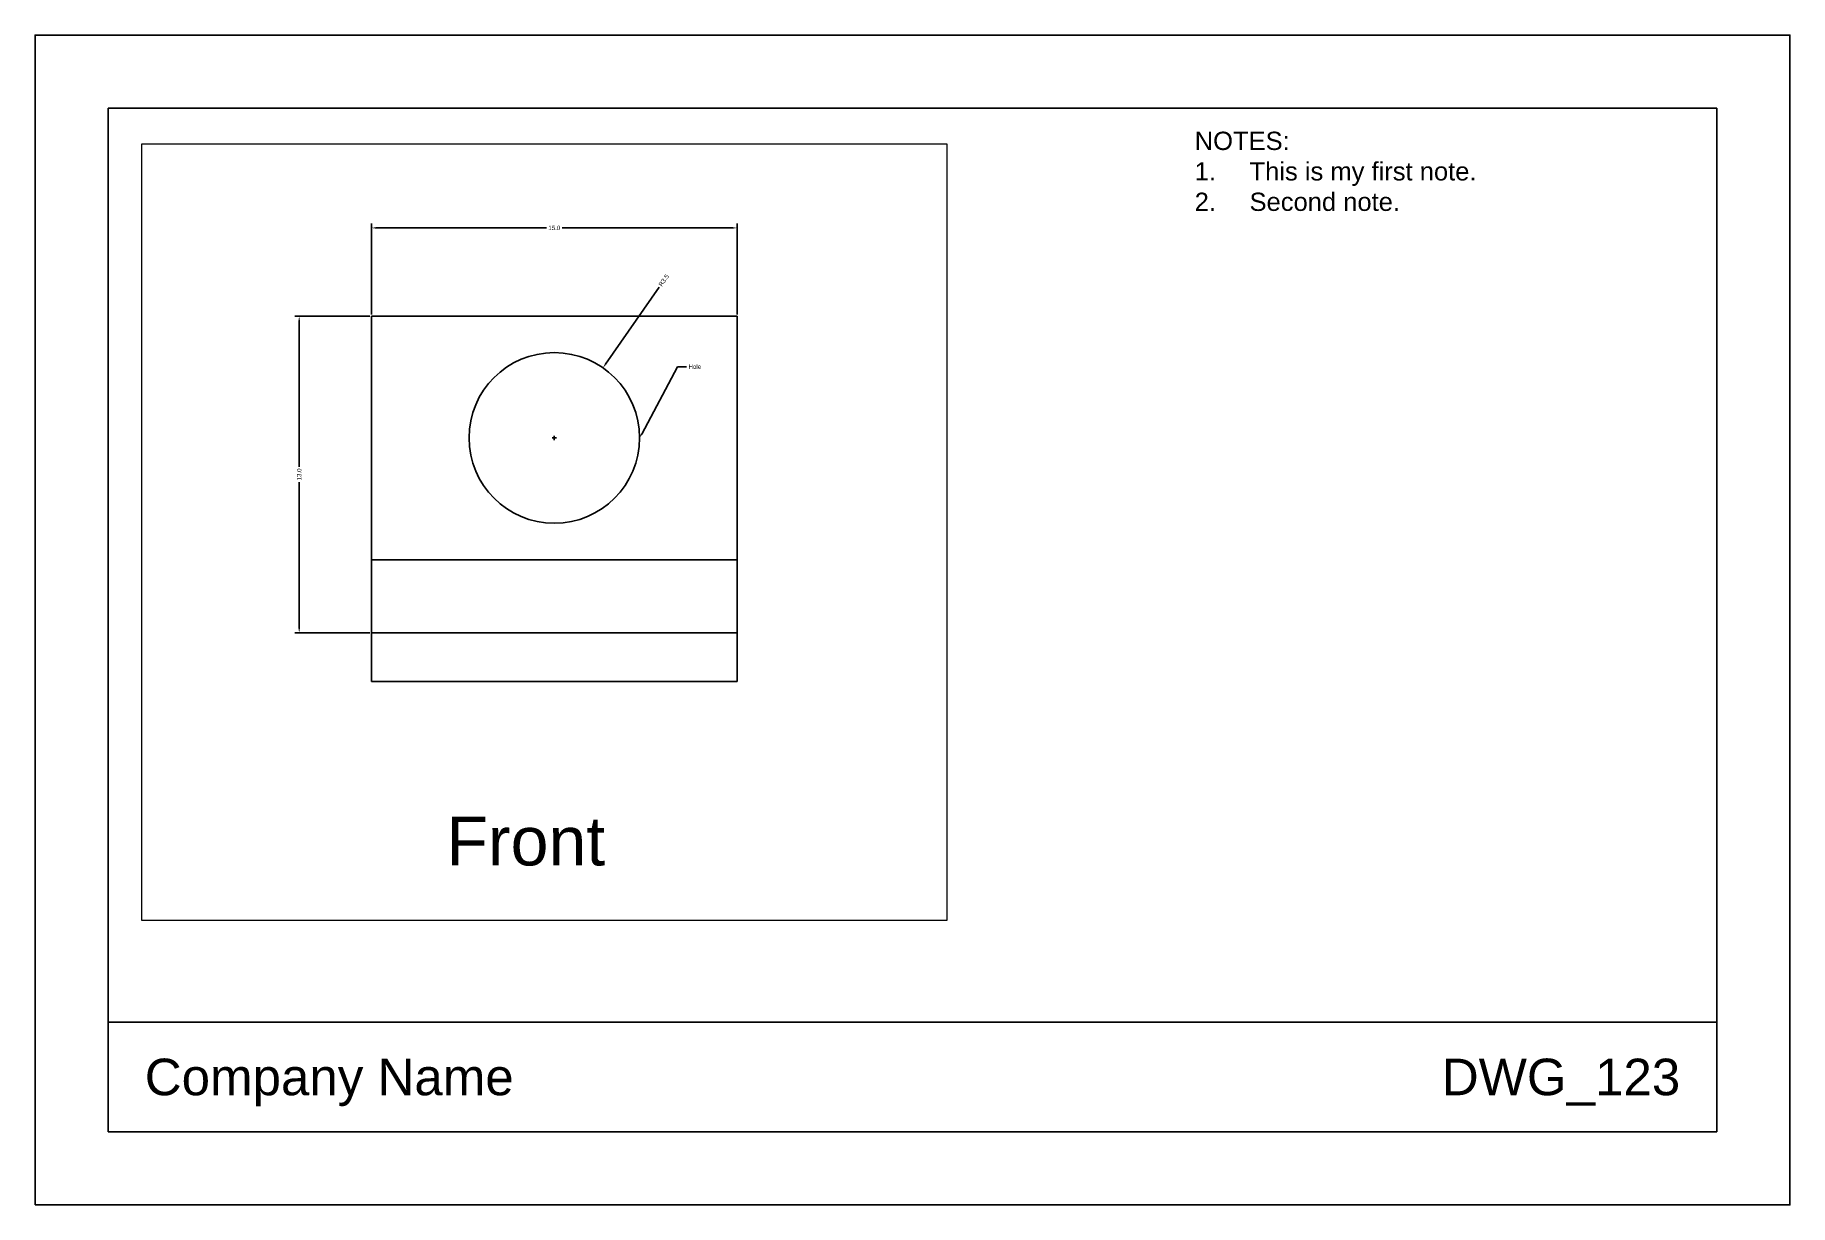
# Paper-space layout 'Front View' of a CAD drawing. Header units: inches. Extents: x 0 to 36, y 0 to 24.
# The model-space entities are those that its viewports show. They can reach past a viewport. Long polylines and large blocks are cut down to what shows.
import ezdxf
from ezdxf import colors
from ezdxf.entities.mleader import LeaderData, LeaderLine
from ezdxf.enums import TextEntityAlignment as Align
from ezdxf.math import Vec2, Vec3

# ---------------------------------------------------------------- set-up
doc = ezdxf.new("R2010")
doc.units = ezdxf.units.IN
doc.header["$MEASUREMENT"] = 0
for name, color, linetype in [('Dimensions', 1, 'Continuous'), ('Model-Front', 7, 'Continuous'), ('Text', 6, 'Continuous'), ('Title Block', 30, 'Continuous')]:
    doc.layers.add(name, color=color, linetype=linetype)
doc.layers.add('Viewport', color=5, linetype='Continuous', plot=False)
doc.styles.get("Standard").update_dxf_attribs({"font": 'arial.ttf'})
doc.dimstyles.new('TRAINING1', dxfattribs={"dimscale": 0, "dimtxt": 0.18, "dimasz": 0.18, "dimexe": 0.18, "dimexo": 0.0625, "dimgap": 0.09, "dimtad": 0, "dimdec": 1, "dimzin": 0, "dimdsep": 46, "dimtxsty": 'Standard', "dimcen": 0.09, "dimclrd": 256, "dimclre": 256, "dimclrt": 256, "dimazin": 0, "dimtfac": 1, "dimtdec": 1, "dimtofl": 0, "dimtmove": 0, "dimatfit": 3, "dimldrblk": 'DOT', "dimfxl": 1, "dimtfillclr": 2, "dimtolj": 1, "dimtzin": 0, "dimlwd": -1, "dimlwe": -1, "dimarcsym": 0})

# ---------------------------------------------------------------- blocks, each defined once
blk = doc.blocks.new('D-Size Layout Titleblock')
for p, q in [((34.5, 22.5), (1.5, 22.5)), ((1.5, 22.5), (1.5, 1.5)), ((34.5, 1.5), (34.5, 22.5)), ((1.5, 3.75), (34.5, 3.75)), ((1.5, 1.5), (34.5, 1.5))]:
    blk.add_line(p, q)
blk.add_lwpolyline([(0, 0), (36, 0), (36, 24), (0, 24)], close=True)
blk.add_text('Company Name', height=0.75).set_placement((2.25, 2.25))
at = {"insert": (23.789, 22.018), "char_height": 0.375, "attachment_point": 1}
blk.add_mtext_dynamic_manual_height_columns('NOTES:\\P\\pxi-3,l3,t3;1.^IThis is my first note.\\P2.^ISecond note.', width=10.23054, gutter_width=1, heights=[0], dxfattribs=at)
blk.add_attdef('DWGNUM', text='', height=0.75).set_placement((33.75, 2.25), align=Align.RIGHT)
blk = doc.blocks.new('*D3')
at = {"layer": 'Defpoints', "color": 0, "transparency": 16777216}
for p in [(31.725, 28.542), (34.693, 28.542), (34.693, 15.542)]:
    blk.add_point(p, dxfattribs=at)
at = {"layer": 'Dimensions', "transparency": 16777216}
for p, q in [((34.63, 28.542), (31.545, 28.542)), ((31.725, 28.362), (31.725, 22.357)), ((31.725, 15.722), (31.725, 21.727)), ((34.63, 15.542), (31.545, 15.542))]:
    blk.add_line(p, q, dxfattribs=at)
for points in [[(31.695, 28.362), (31.755, 28.362), (31.725, 28.542)], [(31.695, 15.722), (31.755, 15.722), (31.725, 15.542)]]:
    blk.add_solid(points, dxfattribs=at)
at = {"layer": 'Dimensions', "transparency": 16777216, "insert": (31.725, 22.042), "char_height": 0.18, "attachment_point": 5, "rotation": 90}
blk.add_mtext('\\A1;13.0', dxfattribs=at)
blk = doc.blocks.new('_Dot')
at = {"color": 0, "linetype": 'ByBlock', "lineweight": -2}
blk.add_line((-0.5, 0), (-1, 0), dxfattribs=at)
at = {"color": 0, "linetype": 'ByBlock', "const_width": 0.5}
blk.add_lwpolyline([(-0.25, 0, 1), (0.25, 0, 1)], format="xyb", close=True, dxfattribs=at)
blk = doc.blocks.new('*D4')
at = {"layer": 'Defpoints', "color": 0, "transparency": 16777216}
for p in [(49.693, 32.158), (34.693, 28.542), (49.693, 28.542)]:
    blk.add_point(p, dxfattribs=at)
at = {"layer": 'Dimensions', "transparency": 16777216}
for p, q in [((34.693, 28.604), (34.693, 32.338)), ((34.873, 32.158), (41.878, 32.158)), ((49.513, 32.158), (42.508, 32.158)), ((49.693, 28.604), (49.693, 32.338))]:
    blk.add_line(p, q, dxfattribs=at)
for points in [[(34.873, 32.188), (34.873, 32.128), (34.693, 32.158)], [(49.513, 32.188), (49.513, 32.128), (49.693, 32.158)]]:
    blk.add_solid(points, dxfattribs=at)
at = {"layer": 'Dimensions', "transparency": 16777216, "insert": (42.193, 32.158), "char_height": 0.18, "attachment_point": 5}
blk.add_mtext('\\A1;15.0', dxfattribs=at)
blk = doc.blocks.new('*D5')
at = {"layer": 'Defpoints', "color": 0, "transparency": 16777216}
for p in [(44.19, 26.416), (42.193, 23.542)]:
    blk.add_point(p, dxfattribs=at)
at = {"layer": 'Dimensions', "transparency": 16777216}
for p, q in [((46.489, 29.725), (44.292, 26.564)), ((42.103, 23.542), (42.283, 23.542)), ((42.193, 23.452), (42.193, 23.632))]:
    blk.add_line(p, q, dxfattribs=at)
blk.add_solid([(44.268, 26.581), (44.317, 26.546), (44.19, 26.416)], dxfattribs=at)
at = {"layer": 'Dimensions', "transparency": 16777216, "insert": (46.684, 30.005), "char_height": 0.18, "attachment_point": 5, "rotation": 55.20683}
blk.add_mtext('\\A1;R3.5', dxfattribs=at)

msp = doc.modelspace()

# ---------------------------------------------------------------- linework, layer by layer
at = {"layer": 'Model-Front'}
for p, q in [((34.693, 28.542), (49.693, 28.542)), ((34.693, 15.542), (34.693, 28.542)), ((49.693, 28.542), (49.693, 15.542)), ((34.693, 18.542), (49.693, 18.542)), ((34.693, 15.542), (49.693, 15.542)), ((34.693, 13.542), (34.693, 15.542)), ((49.693, 15.542), (49.693, 13.542)), ((49.693, 13.542), (34.693, 13.542))]:
    msp.add_line(p, q, dxfattribs=at)
msp.add_circle((42.193, 23.542), 3.5, dxfattribs=at)

# ---------------------------------------------------------------- texts
at = {"layer": 'Text'}
msp.add_text('Front', height=2, dxfattribs=at).set_placement((37.762, 5.999))

# ---------------------------------------------------------------- dimensions: what is measured, and where the dimension line sits
at = {"layer": 'Dimensions'}
dim = msp.add_linear_dim(base=(49.693, 32.158), p1=(34.693, 28.542), p2=(49.693, 28.542), dimstyle='TRAINING1', override={"dimscale": 0}, dxfattribs=at)
dim.commit()
dim.dimension.update_dxf_attribs({"geometry": '*D4', "text_midpoint": (42.193, 32.158), "dimtype": 160})
dim = msp.add_radius_dim(center=(42.193, 23.542), mpoint=(44.19, 26.416), dimstyle='TRAINING1', override={"dimscale": 0}, dxfattribs=at)
dim.commit()
dim.dimension.update_dxf_attribs({"geometry": '*D5', "text_midpoint": (46.684, 30.005), "dimtype": 164})
dim = msp.add_linear_dim(base=(31.725, 28.542), p1=(34.693, 15.542), p2=(34.693, 28.542), angle=90, dimstyle='TRAINING1', override={"dimscale": 0}, dxfattribs=at)
dim.commit()
dim.dimension.update_dxf_attribs({"geometry": '*D3', "text_midpoint": (31.725, 22.042)})

# ---------------------------------------------------------------- leaders
ml = msp.add_multileader_mtext('Standard', dxfattribs=at)
ml.set_content('Hole', color=256)
ml.set_leader_properties()
ml.build(insert=Vec2(0, 0))
ml.multileader.update_dxf_attribs({"text_right_attachment_type": 6, "dogleg_length": 0.36, "arrow_head_size": 0.18})
ctx = ml.context
ctx.base_point, ctx.char_height, ctx.arrow_head_size, ctx.landing_gap_size, ctx.plane_origin = Vec3(47.61, 26.462), 0.18, 0.18, 0.09, Vec3(45.693, 23.542)
ctx.right_attachment = 6
notes = []
notes.append((ctx, [(0, (1, 1, 0), (47.25, 26.462), (1, 0), 0.36, [(0, [(45.693, 23.542)], 0, [])])]))
ctx.mtext.insert, ctx.mtext.flow_direction = Vec3(47.7, 26.554), 5
for ctx, leaders in notes:
    for number, flags, end, landing, length, lines in leaders:
        leader = LeaderData()
        leader.index, (leader.has_last_leader_line, leader.has_dogleg_vector, leader.attachment_direction) = number, flags
        leader.last_leader_point, leader.dogleg_vector, leader.dogleg_length = Vec3(end), Vec3(landing), length
        for number, points, colour, breaks in lines:
            line = LeaderLine()
            line.index, line.vertices, line.color, line.breaks = number, Vec3.list(points), colors.encode_raw_color(colour), breaks
            leader.lines.append(line)
        ctx.leaders.append(leader)

psp = doc.layouts.new('Front View')

# ---------------------------------------------------------------- block references
at = {"layer": 'Title Block'}
psp.add_blockref('D-Size Layout Titleblock', (0, 0), dxfattribs=at).add_auto_attribs({'DWGNUM': 'DWG_123'})

# ---------------------------------------------------------------- viewports
at = {"layer": 'Viewport'}
psp.add_viewport(center=(10.444, 13.802), size=(16.529, 15.91607), view_center_point=(41.777, 19.674), view_height=31.83215, dxfattribs=at)

doc.saveas('drawing.dxf')
